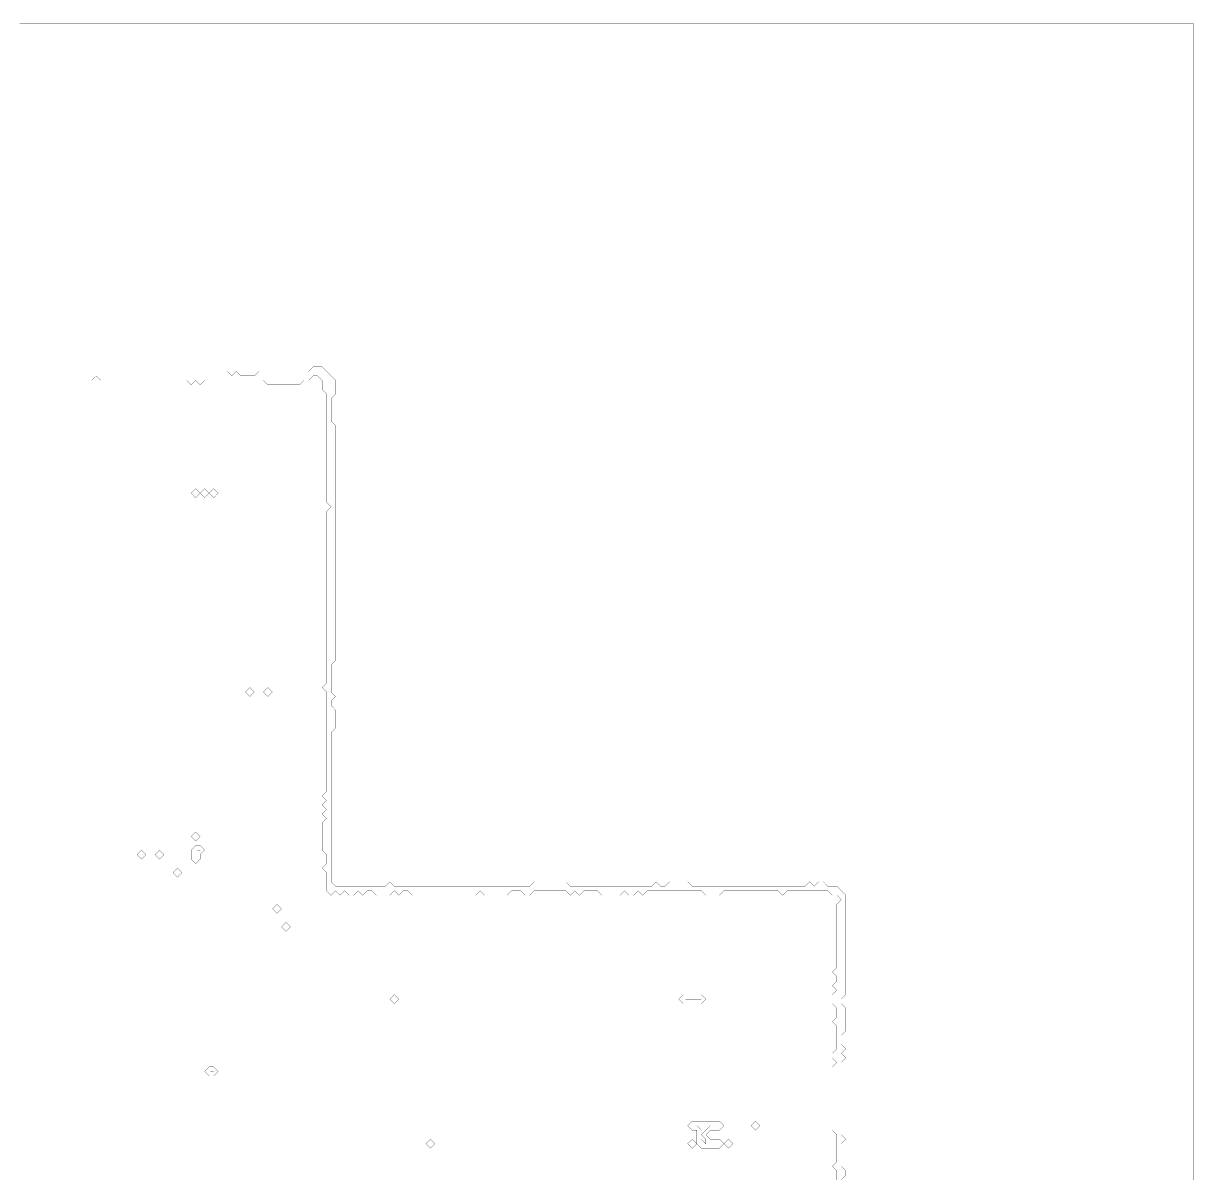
# Model space of a CAD drawing. Header units: metres. Extents: x 0 to 4964, y -4964 to 0.
# Drawn here: x 2446 to 4964, y -2482 to 0 of the extents above; entities that cross this region are included whole.
import ezdxf

# ---------------------------------------------------------------- set-up
doc = ezdxf.new("R2010")
doc.units = ezdxf.units.M
doc.layers.add('conductor', color=1, linetype='Continuous')
doc.layers.add('substrate', color=5, linetype='Continuous')

msp = doc.modelspace()

# ---------------------------------------------------------------- linework, layer by layer
at = {"layer": 'conductor', "const_width": 0.5}
msp.add_lwpolyline([(4196, -2486.5), (4196, -2476.8), (4196, -2467.1), (4186.3, -2457.4), (4196, -2447.6), (4196, -2437.9), (4196, -2428.2), (4196, -2418.5), (4196, -2408.8), (4196, -2399.1), (4196, -2389.4), (4186.3, -2379.7), (4186.3, -2369.9), (4186.3, -2360.2), (4186.3, -2350.5), (4186.3, -2340.8), (4186.3, -2331.1), (4186.3, -2321.4), (4186.3, -2311.7), (4186.3, -2302), (4186.3, -2292.2), (4186.3, -2282.5), (4186.3, -2272.8), (4186.3, -2263.1), (4186.3, -2253.4), (4186.3, -2243.7), (4196, -2234), (4186.3, -2224.3), (4186.3, -2214.5), (4196, -2204.8), (4196, -2195.1), (4196, -2185.4), (4196, -2175.7), (4196, -2166), (4196, -2156.3), (4186.3, -2146.5), (4196, -2136.8), (4196, -2127.1), (4196, -2117.4), (4186.3, -2107.7), (4186.3, -2098), (4186.3, -2088.3), (4196, -2078.6), (4186.3, -2068.8), (4196, -2059.1), (4196, -2049.4), (4186.3, -2039.7), (4196, -2030), (4196, -2020.3), (4196, -2010.6), (4196, -2000.9), (4196, -1991.1), (4196, -1981.4), (4196, -1971.7), (4196, -1962), (4196, -1952.3), (4196, -1942.6), (4196, -1932.9), (4196, -1923.2), (4196, -1913.4), (4196, -1903.7), (4196, -1894), (4205.7, -1884.3), (4196, -1874.6), (4186.3, -1874.6), (4176.5, -1864.9), (4166.8, -1864.9), (4157.1, -1864.9), (4147.4, -1864.9), (4137.7, -1864.9), (4128, -1864.9), (4118.3, -1864.9), (4108.6, -1864.9), (4098.8, -1864.9), (4089.1, -1864.9), (4079.4, -1874.6), (4069.7, -1864.9), (4060, -1864.9), (4050.3, -1864.9), (4040.6, -1864.9), (4030.8, -1864.9), (4021.1, -1864.9), (4011.4, -1864.9), (4001.7, -1864.9), (3992, -1864.9), (3982.3, -1864.9), (3972.6, -1864.9), (3962.9, -1864.9), (3953.1, -1864.9), (3943.4, -1874.6), (3933.7, -1874.6), (3924, -1874.6), (3914.3, -1874.6), (3904.6, -1864.9), (3894.9, -1864.9), (3885.2, -1864.9), (3875.4, -1864.9), (3865.7, -1864.9), (3856, -1864.9), (3846.3, -1864.9), (3836.6, -1864.9), (3826.9, -1864.9), (3817.2, -1864.9), (3807.5, -1864.9), (3797.7, -1864.9), (3788, -1864.9), (3778.3, -1874.6), (3768.6, -1864.9), (3758.9, -1874.6), (3749.2, -1874.6), (3739.5, -1864.9), (3729.8, -1874.6), (3720, -1874.6), (3710.3, -1874.6), (3700.6, -1874.6), (3690.9, -1874.6), (3681.2, -1864.9), (3671.5, -1864.9), (3661.8, -1864.9), (3652, -1864.9), (3642.3, -1874.6), (3632.6, -1864.9), (3622.9, -1874.6), (3613.2, -1864.9), (3603.5, -1864.9), (3593.8, -1864.9), (3584.1, -1864.9), (3574.3, -1864.9), (3564.6, -1864.9), (3554.9, -1864.9), (3545.2, -1864.9), (3535.5, -1874.6), (3525.8, -1874.6), (3516.1, -1864.9), (3506.4, -1864.9), (3496.6, -1864.9), (3486.9, -1874.6), (3477.2, -1874.6), (3467.5, -1874.6), (3457.8, -1874.6), (3448.1, -1874.6), (3438.4, -1874.6), (3428.7, -1864.9), (3418.9, -1874.6), (3409.2, -1874.6), (3399.5, -1874.6), (3389.8, -1874.6), (3380.1, -1874.6), (3370.4, -1874.6), (3360.7, -1874.6), (3350.9, -1874.6), (3341.2, -1874.6), (3331.5, -1874.6), (3321.8, -1874.6), (3312.1, -1874.6), (3302.4, -1874.6), (3292.7, -1874.6), (3283, -1874.6), (3273.2, -1864.9), (3263.5, -1864.9), (3253.8, -1874.6), (3244.1, -1864.9), (3234.4, -1874.6), (3224.7, -1874.6), (3215, -1874.6), (3205.3, -1874.6), (3195.5, -1864.9), (3185.8, -1864.9), (3176.1, -1874.6), (3166.4, -1864.9), (3156.7, -1874.6), (3147, -1874.6), (3137.3, -1864.9), (3127.6, -1874.6), (3117.8, -1864.9), (3108.1, -1874.6), (3098.4, -1864.9), (3098.4, -1855.2), (3098.4, -1845.4), (3098.4, -1835.7), (3098.4, -1826), (3088.7, -1816.3), (3098.4, -1806.6), (3098.4, -1796.9), (3098.4, -1787.2), (3088.7, -1777.5), (3088.7, -1767.7), (3088.7, -1758), (3088.7, -1748.3), (3088.7, -1738.6), (3088.7, -1728.9), (3088.7, -1719.2), (3098.4, -1709.5), (3088.7, -1699.8), (3098.4, -1690), (3088.7, -1680.3), (3098.4, -1670.6), (3088.7, -1660.9), (3098.4, -1651.2), (3098.4, -1641.5), (3098.4, -1631.8), (3098.4, -1622.1), (3098.4, -1612.3), (3098.4, -1602.6), (3098.4, -1592.9), (3098.4, -1583.2), (3098.4, -1573.5), (3098.4, -1563.8), (3098.4, -1554.1), (3098.4, -1544.3), (3098.4, -1534.6), (3098.4, -1524.9), (3098.4, -1515.2), (3098.4, -1505.5), (3098.4, -1495.8), (3098.4, -1486.1), (3098.4, -1476.4), (3098.4, -1466.6), (3098.4, -1456.9), (3098.4, -1447.2), (3098.4, -1437.5), (3088.7, -1427.8), (3098.4, -1418.1), (3098.4, -1408.4), (3098.4, -1398.7), (3098.4, -1388.9), (3098.4, -1379.2), (3098.4, -1369.5), (3098.4, -1359.8), (3098.4, -1350.1), (3098.4, -1340.4), (3098.4, -1330.7), (3098.4, -1321), (3098.4, -1311.2), (3098.4, -1301.5), (3098.4, -1291.8), (3098.4, -1282.1), (3098.4, -1272.4), (3098.4, -1262.7), (3098.4, -1253), (3098.4, -1243.2), (3098.4, -1233.5), (3098.4, -1223.8), (3098.4, -1214.1), (3098.4, -1204.4), (3098.4, -1194.7), (3098.4, -1185), (3098.4, -1175.3), (3098.4, -1165.5), (3098.4, -1155.8), (3098.4, -1146.1), (3098.4, -1136.4), (3098.4, -1126.7), (3098.4, -1117), (3098.4, -1107.3), (3098.4, -1097.6), (3098.4, -1087.8), (3098.4, -1078.1), (3098.4, -1068.4), (3098.4, -1058.7), (3098.4, -1049), (3108.1, -1039.3), (3098.4, -1029.6), (3098.4, -1019.9), (3098.4, -1010.1), (3098.4, -1000.4), (3098.4, -990.7), (3098.4, -981), (3098.4, -971.3), (3098.4, -961.6), (3098.4, -951.9), (3098.4, -942.2), (3098.4, -932.4), (3098.4, -922.7), (3098.4, -913), (3098.4, -903.3), (3098.4, -893.6), (3098.4, -883.9), (3098.4, -874.2), (3098.4, -864.4), (3098.4, -854.7), (3098.4, -845), (3098.4, -835.3), (3098.4, -825.6), (3098.4, -815.9), (3098.4, -806.2), (3098.4, -796.5), (3088.7, -786.7), (3088.7, -777), (3088.7, -767.3), (3079, -757.6), (3069.3, -757.6), (3059.6, -767.3), (3049.8, -767.3), (3040.1, -777), (3030.4, -777), (3020.7, -777), (3011, -777), (3001.3, -777), (2991.6, -777), (2981.9, -777), (2972.1, -777), (2962.4, -767.3), (2952.7, -767.3), (2943, -767.3), (2933.3, -767.3), (2923.6, -767.3), (2913.9, -767.3), (2904.2, -767.3), (2894.4, -767.3), (2884.7, -767.3), (2875, -767.3), (2865.3, -767.3), (2855.6, -767.3), (2845.9, -767.3), (2836.2, -767.3), (2826.5, -777), (2816.7, -767.3), (2807, -777), (2797.3, -767.3), (2787.6, -767.3), (2777.9, -767.3), (2768.2, -767.3), (2758.5, -767.3), (2748.7, -767.3), (2739, -767.3), (2729.3, -767.3), (2719.6, -767.3), (2709.9, -767.3), (2700.2, -767.3), (2690.5, -767.3), (2680.8, -767.3), (2671, -767.3), (2661.3, -767.3), (2651.6, -767.3), (2641.9, -767.3), (2632.2, -767.3), (2622.5, -767.3), (2612.8, -767.3), (2603.1, -757.6), (2593.3, -767.3), (2583.6, -767.3), (2573.9, -767.3), (2564.2, -767.3), (2554.5, -767.3), (2544.8, -767.3), (2535.1, -767.3), (2525.4, -767.3), (2515.6, -767.3), (2505.9, -767.3), (2496.2, -767.3), (2486.5, -767.3), (2476.8, -767.3), (2467.1, -767.3), (2457.4, -767.3), (2447.6, -767.3), (2437.9, -767.3)], dxfattribs=at)
for points in [[(2807, -1010.1), (2816.7, -1000.4), (2826.5, -1010.1), (2816.7, -1019.9)], [(2826.5, -1010.1), (2836.2, -1000.4), (2845.9, -1010.1), (2836.2, -1019.9)], [(2845.9, -1010.1), (2855.6, -1000.4), (2865.3, -1010.1), (2855.6, -1019.9)], [(2923.6, -1437.5), (2933.3, -1427.8), (2943, -1437.5), (2933.3, -1447.2)], [(2962.4, -1437.5), (2972.1, -1427.8), (2981.9, -1437.5), (2972.1, -1447.2)], [(2807, -1748.3), (2816.7, -1738.6), (2826.5, -1748.3), (2816.7, -1758)], [(2690.5, -1787.2), (2700.2, -1777.5), (2709.9, -1787.2), (2700.2, -1796.9)], [(2729.3, -1787.2), (2739, -1777.5), (2748.7, -1787.2), (2739, -1796.9)], [(2807, -1777.5), (2816.7, -1767.7), (2826.5, -1767.7), (2836.2, -1777.5), (2826.5, -1787.2), (2826.5, -1796.9), (2816.7, -1806.6), (2807, -1796.9), (2807, -1787.2)], [(2768.2, -1826), (2777.9, -1816.3), (2787.6, -1826), (2777.9, -1835.7)], [(2981.9, -1903.7), (2991.6, -1894), (3001.3, -1903.7), (2991.6, -1913.4)], [(3001.3, -1942.6), (3011, -1932.9), (3020.7, -1942.6), (3011, -1952.3)], [(3234.4, -2098), (3244.1, -2088.3), (3253.8, -2098), (3244.1, -2107.7)], [(3856, -2098), (3865.7, -2088.3), (3875.4, -2088.3), (3885.2, -2088.3), (3894.9, -2088.3), (3904.6, -2088.3), (3914.3, -2098), (3904.6, -2107.7), (3894.9, -2107.7), (3885.2, -2107.7), (3875.4, -2107.7), (3865.7, -2107.7)], [(2836.2, -2253.4), (2845.9, -2243.7), (2855.6, -2243.7), (2865.3, -2253.4), (2855.6, -2263.1), (2845.9, -2263.1)], [(3875.4, -2369.9), (3885.2, -2360.2), (3894.9, -2360.2), (3904.6, -2360.2), (3914.3, -2360.2), (3924, -2360.2), (3933.7, -2360.2), (3943.4, -2360.2), (3953.1, -2369.9), (3943.4, -2379.7), (3933.7, -2379.7), (3924, -2379.7), (3914.3, -2389.4), (3924, -2399.1), (3933.7, -2399.1), (3943.4, -2399.1), (3953.1, -2408.8), (3943.4, -2418.5), (3933.7, -2418.5), (3924, -2418.5), (3914.3, -2418.5), (3904.6, -2418.5), (3894.9, -2408.8), (3894.9, -2399.1), (3894.9, -2389.4), (3894.9, -2379.7), (3885.2, -2379.7)], [(4011.4, -2369.9), (4021.1, -2360.2), (4030.8, -2369.9), (4021.1, -2379.7)], [(3312.1, -2408.8), (3321.8, -2399.1), (3331.5, -2408.8), (3321.8, -2418.5)], [(3875.4, -2408.8), (3885.2, -2399.1), (3894.9, -2408.8), (3885.2, -2418.5)], [(3953.1, -2408.8), (3962.9, -2399.1), (3972.6, -2408.8), (3962.9, -2418.5)]]:
    msp.add_lwpolyline(points, close=True, dxfattribs=at)
at = {"layer": 'substrate', "const_width": 0.5}
for points in [[(4963.3, -2486.5), (4963.3, -2476.8), (4963.3, -2467.1), (4963.3, -2457.4), (4963.3, -2447.6), (4963.3, -2437.9), (4963.3, -2428.2), (4963.3, -2418.5), (4963.3, -2408.8), (4963.3, -2399.1), (4963.3, -2389.4), (4963.3, -2379.7), (4963.3, -2369.9), (4963.3, -2360.2), (4963.3, -2350.5), (4963.3, -2340.8), (4963.3, -2331.1), (4963.3, -2321.4), (4963.3, -2311.7), (4963.3, -2302), (4963.3, -2292.2), (4963.3, -2282.5), (4963.3, -2272.8), (4963.3, -2263.1), (4963.3, -2253.4), (4963.3, -2243.7), (4963.3, -2234), (4963.3, -2224.3), (4963.3, -2214.5), (4963.3, -2204.8), (4963.3, -2195.1), (4963.3, -2185.4), (4963.3, -2175.7), (4963.3, -2166), (4963.3, -2156.3), (4963.3, -2146.5), (4963.3, -2136.8), (4963.3, -2127.1), (4963.3, -2117.4), (4963.3, -2107.7), (4963.3, -2098), (4963.3, -2088.3), (4963.3, -2078.6), (4963.3, -2068.8), (4963.3, -2059.1), (4963.3, -2049.4), (4963.3, -2039.7), (4963.3, -2030), (4963.3, -2020.3), (4963.3, -2010.6), (4963.3, -2000.9), (4963.3, -1991.1), (4963.3, -1981.4), (4963.3, -1971.7), (4963.3, -1962), (4963.3, -1952.3), (4963.3, -1942.6), (4963.3, -1932.9), (4963.3, -1923.2), (4963.3, -1913.4), (4963.3, -1903.7), (4963.3, -1894), (4963.3, -1884.3), (4963.3, -1874.6), (4963.3, -1864.9), (4963.3, -1855.2), (4963.3, -1845.4), (4963.3, -1835.7), (4963.3, -1826), (4963.3, -1816.3), (4963.3, -1806.6), (4963.3, -1796.9), (4963.3, -1787.2), (4963.3, -1777.5), (4963.3, -1767.7), (4963.3, -1758), (4963.3, -1748.3), (4963.3, -1738.6), (4963.3, -1728.9), (4963.3, -1719.2), (4963.3, -1709.5), (4963.3, -1699.8), (4963.3, -1690), (4963.3, -1680.3), (4963.3, -1670.6), (4963.3, -1660.9), (4963.3, -1651.2), (4963.3, -1641.5), (4963.3, -1631.8), (4963.3, -1622.1), (4963.3, -1612.3), (4963.3, -1602.6), (4963.3, -1592.9), (4963.3, -1583.2), (4963.3, -1573.5), (4963.3, -1563.8), (4963.3, -1554.1), (4963.3, -1544.3), (4963.3, -1534.6), (4963.3, -1524.9), (4963.3, -1515.2), (4963.3, -1505.5), (4963.3, -1495.8), (4963.3, -1486.1), (4963.3, -1476.4), (4963.3, -1466.6), (4963.3, -1456.9), (4963.3, -1447.2), (4963.3, -1437.5), (4963.3, -1427.8), (4963.3, -1418.1), (4963.3, -1408.4), (4963.3, -1398.7), (4963.3, -1388.9), (4963.3, -1379.2), (4963.3, -1369.5), (4963.3, -1359.8), (4963.3, -1350.1), (4963.3, -1340.4), (4963.3, -1330.7), (4963.3, -1321), (4963.3, -1311.2), (4963.3, -1301.5), (4963.3, -1291.8), (4963.3, -1282.1), (4963.3, -1272.4), (4963.3, -1262.7), (4963.3, -1253), (4963.3, -1243.2), (4963.3, -1233.5), (4963.3, -1223.8), (4963.3, -1214.1), (4963.3, -1204.4), (4963.3, -1194.7), (4963.3, -1185), (4963.3, -1175.3), (4963.3, -1165.5), (4963.3, -1155.8), (4963.3, -1146.1), (4963.3, -1136.4), (4963.3, -1126.7), (4963.3, -1117), (4963.3, -1107.3), (4963.3, -1097.6), (4963.3, -1087.8), (4963.3, -1078.1), (4963.3, -1068.4), (4963.3, -1058.7), (4963.3, -1049), (4963.3, -1039.3), (4963.3, -1029.6), (4963.3, -1019.9), (4963.3, -1010.1), (4963.3, -1000.4), (4963.3, -990.7), (4963.3, -981), (4963.3, -971.3), (4963.3, -961.6), (4963.3, -951.9), (4963.3, -942.2), (4963.3, -932.4), (4963.3, -922.7), (4963.3, -913), (4963.3, -903.3), (4963.3, -893.6), (4963.3, -883.9), (4963.3, -874.2), (4963.3, -864.4), (4963.3, -854.7), (4963.3, -845), (4963.3, -835.3), (4963.3, -825.6), (4963.3, -815.9), (4963.3, -806.2), (4963.3, -796.5), (4963.3, -786.7), (4963.3, -777), (4963.3, -767.3), (4963.3, -757.6), (4963.3, -747.9), (4963.3, -738.2), (4963.3, -728.5), (4963.3, -718.8), (4963.3, -709), (4963.3, -699.3), (4963.3, -689.6), (4963.3, -679.9), (4963.3, -670.2), (4963.3, -660.5), (4963.3, -650.8), (4963.3, -641.1), (4963.3, -631.3), (4963.3, -621.6), (4963.3, -611.9), (4963.3, -602.2), (4963.3, -592.5), (4963.3, -582.8), (4963.3, -573.1), (4963.3, -563.3), (4963.3, -553.6), (4963.3, -543.9), (4963.3, -534.2), (4963.3, -524.5), (4963.3, -514.8), (4963.3, -505.1), (4963.3, -495.4), (4963.3, -485.6), (4963.3, -475.9), (4963.3, -466.2), (4963.3, -456.5), (4963.3, -446.8), (4963.3, -437.1), (4963.3, -427.4), (4963.3, -417.7), (4963.3, -407.9), (4963.3, -398.2), (4963.3, -388.5), (4963.3, -378.8), (4963.3, -369.1), (4963.3, -359.4), (4963.3, -349.7), (4963.3, -340), (4963.3, -330.2), (4963.3, -320.5), (4963.3, -310.8), (4963.3, -301.1), (4963.3, -291.4), (4963.3, -281.7), (4963.3, -272), (4963.3, -262.2), (4963.3, -252.5), (4963.3, -242.8), (4963.3, -233.1), (4963.3, -223.4), (4963.3, -213.7), (4963.3, -204), (4963.3, -194.3), (4963.3, -184.5), (4963.3, -174.8), (4963.3, -165.1), (4963.3, -155.4), (4963.3, -145.7), (4963.3, -136), (4963.3, -126.3), (4963.3, -116.6), (4963.3, -106.8), (4963.3, -97.1), (4963.3, -87.4), (4963.3, -77.7), (4963.3, -68), (4963.3, -58.3), (4963.3, -48.6), (4963.3, -38.9), (4963.3, -29.1), (4963.3, -19.4), (4963.3, -9.7), (4963.3, 0), (4953.6, 0), (4943.9, 0), (4934.1, 0), (4924.4, 0), (4914.7, 0), (4905, 0), (4895.3, 0), (4885.6, 0), (4875.9, 0), (4866.2, 0), (4856.4, 0), (4846.7, 0), (4837, 0), (4827.3, 0), (4817.6, 0), (4807.9, 0), (4798.2, 0), (4788.5, 0), (4778.7, 0), (4769, 0), (4759.3, 0), (4749.6, 0), (4739.9, 0), (4730.2, 0), (4720.5, 0), (4710.8, 0), (4701, 0), (4691.3, 0), (4681.6, 0), (4671.9, 0), (4662.2, 0), (4652.5, 0), (4642.8, 0), (4633, 0), (4623.3, 0), (4613.6, 0), (4603.9, 0), (4594.2, 0), (4584.5, 0), (4574.8, 0), (4565.1, 0), (4555.3, 0), (4545.6, 0), (4535.9, 0), (4526.2, 0), (4516.5, 0), (4506.8, 0), (4497.1, 0), (4487.4, 0), (4477.6, 0), (4467.9, 0), (4458.2, 0), (4448.5, 0), (4438.8, 0), (4429.1, 0), (4419.4, 0), (4409.7, 0), (4399.9, 0), (4390.2, 0), (4380.5, 0), (4370.8, 0), (4361.1, 0), (4351.4, 0), (4341.7, 0), (4331.9, 0), (4322.2, 0), (4312.5, 0), (4302.8, 0), (4293.1, 0), (4283.4, 0), (4273.7, 0), (4264, 0), (4254.2, 0), (4244.5, 0), (4234.8, 0), (4225.1, 0), (4215.4, 0), (4205.7, 0), (4196, 0), (4186.3, 0), (4176.5, 0), (4166.8, 0), (4157.1, 0), (4147.4, 0), (4137.7, 0), (4128, 0), (4118.3, 0), (4108.6, 0), (4098.8, 0), (4089.1, 0), (4079.4, 0), (4069.7, 0), (4060, 0), (4050.3, 0), (4040.6, 0), (4030.8, 0), (4021.1, 0), (4011.4, 0), (4001.7, 0), (3992, 0), (3982.3, 0), (3972.6, 0), (3962.9, 0), (3953.1, 0), (3943.4, 0), (3933.7, 0), (3924, 0), (3914.3, 0), (3904.6, 0), (3894.9, 0), (3885.2, 0), (3875.4, 0), (3865.7, 0), (3856, 0), (3846.3, 0), (3836.6, 0), (3826.9, 0), (3817.2, 0), (3807.5, 0), (3797.7, 0), (3788, 0), (3778.3, 0), (3768.6, 0), (3758.9, 0), (3749.2, 0), (3739.5, 0), (3729.8, 0), (3720, 0), (3710.3, 0), (3700.6, 0), (3690.9, 0), (3681.2, 0), (3671.5, 0), (3661.8, 0), (3652, 0), (3642.3, 0), (3632.6, 0), (3622.9, 0), (3613.2, 0), (3603.5, 0), (3593.8, 0), (3584.1, 0), (3574.3, 0), (3564.6, 0), (3554.9, 0), (3545.2, 0), (3535.5, 0), (3525.8, 0), (3516.1, 0), (3506.4, 0), (3496.6, 0), (3486.9, 0), (3477.2, 0), (3467.5, 0), (3457.8, 0), (3448.1, 0), (3438.4, 0), (3428.7, 0), (3418.9, 0), (3409.2, 0), (3399.5, 0), (3389.8, 0), (3380.1, 0), (3370.4, 0), (3360.7, 0), (3350.9, 0), (3341.2, 0), (3331.5, 0), (3321.8, 0), (3312.1, 0), (3302.4, 0), (3292.7, 0), (3283, 0), (3273.2, 0), (3263.5, 0), (3253.8, 0), (3244.1, 0), (3234.4, 0), (3224.7, 0), (3215, 0), (3205.3, 0), (3195.5, 0), (3185.8, 0), (3176.1, 0), (3166.4, 0), (3156.7, 0), (3147, 0), (3137.3, 0), (3127.6, 0), (3117.8, 0), (3108.1, 0), (3098.4, 0), (3088.7, 0), (3079, 0), (3069.3, 0), (3059.6, 0), (3049.8, 0), (3040.1, 0), (3030.4, 0), (3020.7, 0), (3011, 0), (3001.3, 0), (2991.6, 0), (2981.9, 0), (2972.1, 0), (2962.4, 0), (2952.7, 0), (2943, 0), (2933.3, 0), (2923.6, 0), (2913.9, 0), (2904.2, 0), (2894.4, 0), (2884.7, 0), (2875, 0), (2865.3, 0), (2855.6, 0), (2845.9, 0), (2836.2, 0), (2826.5, 0), (2816.7, 0), (2807, 0), (2797.3, 0), (2787.6, 0), (2777.9, 0), (2768.2, 0), (2758.5, 0), (2748.7, 0), (2739, 0), (2729.3, 0), (2719.6, 0), (2709.9, 0), (2700.2, 0), (2690.5, 0), (2680.8, 0), (2671, 0), (2661.3, 0), (2651.6, 0), (2641.9, 0), (2632.2, 0), (2622.5, 0), (2612.8, 0), (2603.1, 0), (2593.3, 0), (2583.6, 0), (2573.9, 0), (2564.2, 0), (2554.5, 0), (2544.8, 0), (2535.1, 0), (2525.4, 0), (2515.6, 0), (2505.9, 0), (2496.2, 0), (2486.5, 0), (2476.8, 0), (2467.1, 0), (2457.4, 0), (2447.6, 0), (2437.9, 0)], [(2437.9, -747.9), (2447.6, -747.9), (2457.4, -747.9), (2467.1, -747.9), (2476.8, -747.9), (2486.5, -747.9), (2496.2, -747.9), (2505.9, -747.9), (2515.6, -747.9), (2525.4, -747.9), (2535.1, -747.9), (2544.8, -747.9), (2554.5, -747.9), (2564.2, -747.9), (2573.9, -747.9), (2583.6, -747.9), (2593.3, -747.9), (2603.1, -747.9), (2612.8, -747.9), (2622.5, -747.9), (2632.2, -747.9), (2641.9, -747.9), (2651.6, -747.9), (2661.3, -747.9), (2671, -747.9), (2680.8, -747.9), (2690.5, -747.9), (2700.2, -747.9), (2709.9, -747.9), (2719.6, -747.9), (2729.3, -747.9), (2739, -747.9), (2748.7, -747.9), (2758.5, -747.9), (2768.2, -747.9), (2777.9, -747.9), (2787.6, -747.9), (2797.3, -747.9), (2807, -747.9), (2816.7, -747.9), (2826.5, -747.9), (2836.2, -747.9), (2845.9, -747.9), (2855.6, -747.9), (2865.3, -747.9), (2875, -747.9), (2884.7, -747.9), (2894.4, -757.6), (2904.2, -747.9), (2913.9, -757.6), (2923.6, -757.6), (2933.3, -757.6), (2943, -757.6), (2952.7, -747.9), (2962.4, -747.9), (2972.1, -747.9), (2981.9, -747.9), (2991.6, -747.9), (3001.3, -747.9), (3011, -747.9), (3020.7, -747.9), (3030.4, -747.9), (3040.1, -747.9), (3049.8, -747.9), (3059.6, -747.9), (3069.3, -738.2), (3079, -738.2), (3088.7, -738.2), (3098.4, -747.9), (3108.1, -757.6), (3117.8, -767.3), (3117.8, -777), (3117.8, -786.7), (3117.8, -796.5), (3108.1, -806.2), (3108.1, -815.9), (3108.1, -825.6), (3108.1, -835.3), (3108.1, -845), (3108.1, -854.7), (3117.8, -864.4), (3117.8, -874.2), (3117.8, -883.9), (3117.8, -893.6), (3117.8, -903.3), (3117.8, -913), (3117.8, -922.7), (3117.8, -932.4), (3117.8, -942.2), (3117.8, -951.9), (3117.8, -961.6), (3117.8, -971.3), (3117.8, -981), (3117.8, -990.7), (3117.8, -1000.4), (3117.8, -1010.1), (3117.8, -1019.9), (3117.8, -1029.6), (3117.8, -1039.3), (3117.8, -1049), (3117.8, -1058.7), (3117.8, -1068.4), (3117.8, -1078.1), (3117.8, -1087.8), (3117.8, -1097.6), (3117.8, -1107.3), (3117.8, -1117), (3117.8, -1126.7), (3117.8, -1136.4), (3117.8, -1146.1), (3117.8, -1155.8), (3117.8, -1165.5), (3117.8, -1175.3), (3117.8, -1185), (3117.8, -1194.7), (3117.8, -1204.4), (3117.8, -1214.1), (3117.8, -1223.8), (3117.8, -1233.5), (3117.8, -1243.2), (3117.8, -1253), (3117.8, -1262.7), (3117.8, -1272.4), (3117.8, -1282.1), (3117.8, -1291.8), (3117.8, -1301.5), (3117.8, -1311.2), (3117.8, -1321), (3117.8, -1330.7), (3117.8, -1340.4), (3117.8, -1350.1), (3117.8, -1359.8), (3117.8, -1369.5), (3108.1, -1379.2), (3108.1, -1388.9), (3108.1, -1398.7), (3108.1, -1408.4), (3108.1, -1418.1), (3108.1, -1427.8), (3108.1, -1437.5), (3117.8, -1447.2), (3108.1, -1456.9), (3108.1, -1466.6), (3117.8, -1476.4), (3117.8, -1486.1), (3117.8, -1495.8), (3117.8, -1505.5), (3117.8, -1515.2), (3108.1, -1524.9), (3108.1, -1534.6), (3108.1, -1544.3), (3108.1, -1554.1), (3108.1, -1563.8), (3108.1, -1573.5), (3108.1, -1583.2), (3108.1, -1592.9), (3108.1, -1602.6), (3108.1, -1612.3), (3108.1, -1622.1), (3108.1, -1631.8), (3108.1, -1641.5), (3108.1, -1651.2), (3108.1, -1660.9), (3108.1, -1670.6), (3108.1, -1680.3), (3108.1, -1690), (3108.1, -1699.8), (3108.1, -1709.5), (3108.1, -1719.2), (3108.1, -1728.9), (3108.1, -1738.6), (3108.1, -1748.3), (3108.1, -1758), (3108.1, -1767.7), (3108.1, -1777.5), (3108.1, -1787.2), (3108.1, -1796.9), (3108.1, -1806.6), (3108.1, -1816.3), (3108.1, -1826), (3108.1, -1835.7), (3108.1, -1845.4), (3117.8, -1855.2), (3127.6, -1855.2), (3137.3, -1855.2), (3147, -1855.2), (3156.7, -1855.2), (3166.4, -1855.2), (3176.1, -1855.2), (3185.8, -1855.2), (3195.5, -1855.2), (3205.3, -1855.2), (3215, -1855.2), (3224.7, -1855.2), (3234.4, -1845.4), (3244.1, -1855.2), (3253.8, -1855.2), (3263.5, -1855.2), (3273.2, -1855.2), (3283, -1855.2), (3292.7, -1855.2), (3302.4, -1855.2), (3312.1, -1855.2), (3321.8, -1855.2), (3331.5, -1855.2), (3341.2, -1855.2), (3350.9, -1855.2), (3360.7, -1855.2), (3370.4, -1855.2), (3380.1, -1855.2), (3389.8, -1855.2), (3399.5, -1855.2), (3409.2, -1855.2), (3418.9, -1855.2), (3428.7, -1855.2), (3438.4, -1855.2), (3448.1, -1855.2), (3457.8, -1855.2), (3467.5, -1855.2), (3477.2, -1855.2), (3486.9, -1855.2), (3496.6, -1855.2), (3506.4, -1855.2), (3516.1, -1855.2), (3525.8, -1855.2), (3535.5, -1855.2), (3545.2, -1845.4), (3554.9, -1845.4), (3564.6, -1845.4), (3574.3, -1845.4), (3584.1, -1845.4), (3593.8, -1845.4), (3603.5, -1845.4), (3613.2, -1845.4), (3622.9, -1855.2), (3632.6, -1855.2), (3642.3, -1855.2), (3652, -1855.2), (3661.8, -1855.2), (3671.5, -1855.2), (3681.2, -1855.2), (3690.9, -1855.2), (3700.6, -1855.2), (3710.3, -1855.2), (3720, -1855.2), (3729.8, -1855.2), (3739.5, -1855.2), (3749.2, -1855.2), (3758.9, -1855.2), (3768.6, -1855.2), (3778.3, -1855.2), (3788, -1855.2), (3797.7, -1855.2), (3807.5, -1845.4), (3817.2, -1855.2), (3826.9, -1855.2), (3836.6, -1845.4), (3846.3, -1845.4), (3856, -1845.4), (3865.7, -1845.4), (3875.4, -1845.4), (3885.2, -1855.2), (3894.9, -1855.2), (3904.6, -1855.2), (3914.3, -1855.2), (3924, -1855.2), (3933.7, -1855.2), (3943.4, -1855.2), (3953.1, -1855.2), (3962.9, -1855.2), (3972.6, -1855.2), (3982.3, -1855.2), (3992, -1855.2), (4001.7, -1855.2), (4011.4, -1855.2), (4021.1, -1855.2), (4030.8, -1855.2), (4040.6, -1855.2), (4050.3, -1855.2), (4060, -1855.2), (4069.7, -1855.2), (4079.4, -1855.2), (4089.1, -1855.2), (4098.8, -1855.2), (4108.6, -1855.2), (4118.3, -1855.2), (4128, -1855.2), (4137.7, -1845.4), (4147.4, -1855.2), (4157.1, -1845.4), (4166.8, -1845.4), (4176.5, -1855.2), (4186.3, -1855.2), (4196, -1855.2), (4205.7, -1864.9), (4215.4, -1874.6), (4215.4, -1884.3), (4215.4, -1894), (4215.4, -1903.7), (4215.4, -1913.4), (4215.4, -1923.2), (4215.4, -1932.9), (4215.4, -1942.6), (4215.4, -1952.3), (4215.4, -1962), (4215.4, -1971.7), (4215.4, -1981.4), (4215.4, -1991.1), (4215.4, -2000.9), (4215.4, -2010.6), (4215.4, -2020.3), (4215.4, -2030), (4215.4, -2039.7), (4215.4, -2049.4), (4215.4, -2059.1), (4215.4, -2068.8), (4215.4, -2078.6), (4215.4, -2088.3), (4205.7, -2098), (4205.7, -2107.7), (4215.4, -2117.4), (4215.4, -2127.1), (4215.4, -2136.8), (4215.4, -2146.5), (4215.4, -2156.3), (4215.4, -2166), (4205.7, -2175.7), (4205.7, -2185.4), (4205.7, -2195.1), (4215.4, -2204.8), (4205.7, -2214.5), (4215.4, -2224.3), (4205.7, -2234), (4205.7, -2243.7), (4205.7, -2253.4), (4205.7, -2263.1), (4205.7, -2272.8), (4205.7, -2282.5), (4205.7, -2292.2), (4205.7, -2302), (4205.7, -2311.7), (4205.7, -2321.4), (4205.7, -2331.1), (4205.7, -2340.8), (4205.7, -2350.5), (4205.7, -2360.2), (4205.7, -2369.9), (4205.7, -2379.7), (4205.7, -2389.4), (4215.4, -2399.1), (4205.7, -2408.8), (4205.7, -2418.5), (4205.7, -2428.2), (4205.7, -2437.9), (4205.7, -2447.6), (4205.7, -2457.4), (4215.4, -2467.1), (4215.4, -2476.8), (4205.7, -2486.5)]]:
    msp.add_lwpolyline(points, dxfattribs=at)
for points in [[(2836.2, -1010.1)], [(2816.7, -1777.5), (2826.5, -1777.5)], [(2816.7, -1796.9)], [(3865.7, -2098), (3875.4, -2098), (3885.2, -2098), (3894.9, -2098), (3904.6, -2098), (3894.9, -2098), (3885.2, -2098), (3875.4, -2098)], [(2845.9, -2253.4), (2855.6, -2253.4)], [(3885.2, -2369.9), (3894.9, -2369.9), (3904.6, -2379.7), (3904.6, -2389.4), (3904.6, -2399.1), (3914.3, -2408.8), (3914.3, -2399.1), (3904.6, -2389.4), (3914.3, -2379.7), (3924, -2369.9), (3933.7, -2369.9), (3924, -2369.9), (3914.3, -2369.9), (3904.6, -2369.9), (3894.9, -2369.9)], [(3933.7, -2408.8)]]:
    msp.add_lwpolyline(points, close=True, dxfattribs=at)

doc.saveas('drawing.dxf')
